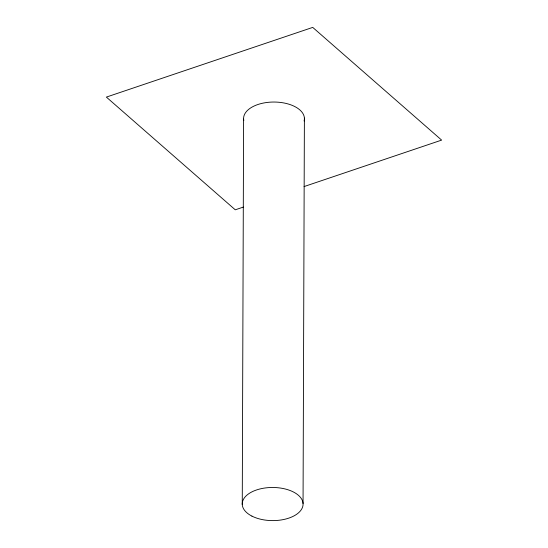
<?xml version="1.0" encoding="UTF-8"?>
<svg xmlns="http://www.w3.org/2000/svg" width="548" height="548" viewBox="0 0 548 548"><rect width="100%" height="100%" fill="white"/><g stroke="black" fill="none" stroke-linecap="round" stroke-linejoin="round"><path stroke-width="0.82" d="M242.257 504.544L243.607 119.108M303.051 503.544L304.393 118.101M243.367 207.076L235.27 209.809L106.367 97.099L312.73 27.4L441.633 140.11L304.058 186.573M243.812 120.539A30.414 16.563 0.2 0 1 274.274 102.038A30.414 16.563 0.2 0 1 304.119 120.992M251.909 516.106A30.414 16.563 0.2 0 0 302.291 507.845A30.414 16.563 0.2 0 0 263.766 488.179A30.414 16.563 0.2 0 0 251.909 516.106"/></g></svg>
